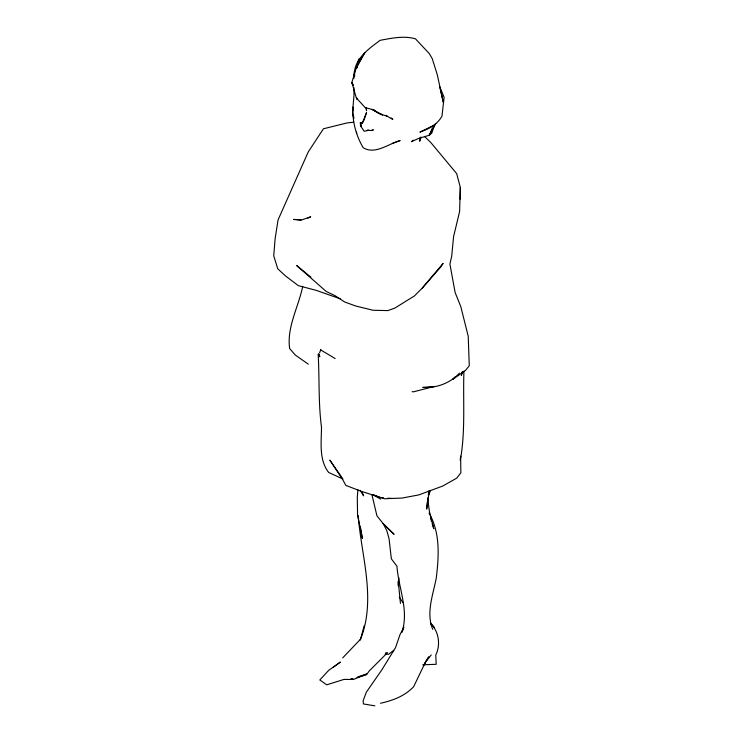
<?xml version="1.0" encoding="UTF-8"?>
<svg xmlns="http://www.w3.org/2000/svg" width="743" height="743" viewBox="0 0 743 743"><rect width="100%" height="100%" fill="white"/><g stroke="black" fill="none" stroke-linecap="round" stroke-linejoin="round"><path stroke-width="1.11" d="M463.929 371.221C462.889 400.821 465.629 430.996 460.307 460.233L460.604 456.146L460.864 472.836L456.657 478.186L442.652 486.071L418.848 494.894L402.074 498.07L384.642 498.739L361.312 491.346L345.857 485.411L342.523 479.235L329.846 460.14L342.857 478.975L328.675 472.474C318.812 459.973 321.375 442.234 321.505 427.271C318.273 403.068 319.546 378.512 318.171 354.17M356.946 99.608L356.956 97.992M455.236 376.877L452.821 379.376L465.647 370.255L469.26 365.76L468.239 336.291L460.762 306.515L455.143 292.584L449.914 264.099L451.688 256.242L453.592 236.571L459.611 211.514L460.307 187.375L456.694 173.648L430.931 142.675L424.522 136.433M460.121 199.208L460.307 187.375M354.262 76.408C353.38 59.542 368.091 49.326 380.072 40.336C391.626 38.19 403.839 35.506 415.439 38.812L429.324 53.654L432.268 58.688L437.302 74.82L443.255 102.125L439.745 86.782L444.11 97.277L441.992 116.094C437.348 124.601 428.692 129.059 419.869 132.124L434.869 124.843M398.907 577.905L398.332 585.809L398.137 581.583M357.894 489.665L357.299 497.401L357.559 514.936L362.37 538.499L360.327 526.36M427.216 502.361L426.686 509.094L429.361 490.51L428.293 494.699M420.259 137.232L419.693 141.263L421.123 137.139M364.256 625.587L360.281 640.011C376.543 599.406 361.404 556.795 358.163 515.531M356.677 68.542L358.906 58.966L351.866 82.454L356.306 97.909L365.147 107.568L374.119 110.085M462.192 372.178L461.319 375.549L462.425 371.556M302.717 286.352C298.547 306.924 286.519 327.394 289.677 348.625L295.352 355.089L308.261 364.135M363.949 120.375L366.568 112.472L362.129 123.552L363.494 121.174M434.739 124.629L431.739 133.136L429.268 135.245L418.133 138.607L411.557 141.672L413.229 140.139M428.405 495.72L430.513 490.343M319.574 352.767L320.855 349.619M432.463 127.805L429.268 135.245L435.76 123.422M403.235 629.275L401.889 632.265C409.263 610.588 398.48 588.14 396.948 566.194L391.357 558.838L389.053 538.61L386.694 530.335L383.184 523.657L376.924 515.791L371.937 494.773M425.117 662.812L413.656 686.69C404.814 696.07 392.824 700.575 380.5 703.24M403.978 627.138L399.975 634.698L395.555 647.58L381.948 669.675L366.308 692.262L363.123 700.77L363.42 703.946L374.881 705.85M425.042 662.858L423.974 664.855L428.776 656.849L425.581 661.864L431.237 654.964M422.293 288.052L443.116 263.366L440.757 266.969L422.293 288.052L414.371 295.974L394.682 308.196L387.8 310.602L373.07 310.268L355.73 306.005L344.585 301.955L335.26 295.798L326.251 291.47L296.698 265.576L310.908 277.213M360.476 639.231L342.718 657.861M459.462 373.116C450.082 383.295 436.494 388.199 422.786 387.428L431.256 386.722M393.753 650.329L388.543 654.314L385.143 654.1M333.282 667.26L340.368 662.087L328.666 670.362L319.815 679.975L326.725 684.823L343.916 679.427L353.464 679.473L366.605 674.022L358.08 676.827M307.862 218.182L310.658 216.798L302.067 219.817L293.634 219.417L301.073 220.253M392.341 143.418L400.161 140.566C388.524 143.752 375.001 155.055 363.197 147.727C356.055 135.579 352.089 121.23 353.046 107.029L353.259 110.456M352.749 678.582L350.622 679.288L352.739 678.684M371.091 130.554L373.385 129.839L371.658 130.527L367.005 130.313L368.844 130.322L364.163 131.279L360.847 126.264L360.42 124.935L361.126 122.456L360.847 126.264L360.225 122.595M434.432 386.453L413.192 391.886L412.142 391.617M356.993 677.477L366.55 674.755L369.243 670.929L387.54 652.633L385.561 652.967M353.612 122.223L347.167 122.901L323.409 128.79L308.224 151.981L278.068 219.9L275.124 238.679L273.74 255.852L277.761 268.808L285.442 275.885L298.296 285.628L316.249 290.374L340.34 298.853M422.73 664.799L436.206 664.298L435.76 655.131C440.636 645.128 439.002 632.581 431.516 624.352M383.388 497.791L379.933 497.522L372.81 494.439M387.985 498.154L391.44 498.432M391.171 118.026L392.806 119.363L387.605 116.447L379.58 113.642L372.094 109.314L382.506 115.026L376.831 112.332L373.2 109.583M372.763 494.671L380.722 499.12M320.688 349.925L335.149 358.544M385.812 115.341L387.605 116.447M431.079 624.278L434.293 627.556L430.541 623.303M360.104 490.324L363.596 495.822L362.296 492.628M402.845 602.601L399.307 597.01M353.287 85.491L351.866 82.454L353.148 85.315M429.055 513.032C440.423 532.991 438.909 556.154 436.262 578.073C433.076 594.967 425.934 612.371 432.695 629.302M356.38 132.05L356.798 133.303M318.728 353.659L319.713 356.863L319.453 354.69M430.578 518.308L431.544 521.475M432.194 523.583L433.81 528.858L429.389 511.342L427.559 497.875M366.039 107.512L366.578 110.726L366.262 108.255M353.854 78.498L354.532 70.873L354.634 76.585M398.322 581.825L400.449 603.446M353.631 116.159L353.77 118.443L352.498 112.704L353.984 95.466L353.919 87.544M357.829 64.418L356.501 67.762L364.739 52.725L357.829 64.418M393.939 534.171L383.184 523.657L393.939 534.171"/></g></svg>
